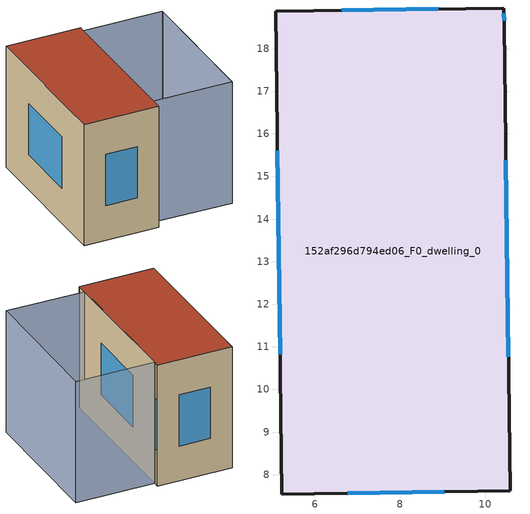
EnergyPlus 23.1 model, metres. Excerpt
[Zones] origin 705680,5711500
152af296d794ed06_F0_dwelling_0
 floor ground (EU_floor_Construction): 10.44,18.95 10.44,18.53 10.58,7.62 5.22,7.55 5.08,18.88 z0
 wall outside (EU_wall_Construction): 5.08,18.88 5.22,7.55 10.58,7.62 10.44,18.53 10.44,18.95 5.08,18.88 z0:9
 window (EU_Window_Construction): 5.12,15.6 5.18,10.82 / 8.89,18.93 6.63,18.9 / 10.44,18.65 10.44,18.83 / 10.54,10.77 10.48,15.38 / 6.77,7.57 9.04,7.6 z2.6:6.4
 roof outside (EU_roof_Construction): 10.58,7.62 10.44,18.53 10.44,18.95 5.08,18.88 5.22,7.55 z9
shading: 16.19,8.43 16.11,18.6 / 16.11,18.58 16.2,8.43 / 16.2,8.43 10.53,8.38 / 10.53,8.38 10.44,18.53 / 10.44,18.53 16.11,18.58 z0:9
[Building]
EU S2 Campaign: North Axis=0; Terrain=City; Solar Distribution=FullExterior
[Site:Location]
London: Latitude=51.5; Longitude=-0.5; Time Zone=0; Elevation=25
[SizingPeriod:WeatherFileDays]
AnnualSizingPeriod: Begin Month=1; Begin Day of Month=1; End Month=12; End Day of Month=31; Day of Week for Start Day=Monday; Use Weather File Daylight Saving Period=No; Use Weather File Rain and Snow Indicators=No
[MATERIAL]
EU_InternalMass_Material: Roughness=MediumRough; Thickness=0.1; Conductivity=1; Density=1800; Specific Heat=900; Thermal Absorptance=0.9; Solar Absorptance=0.7; Visible Absorptance=0.7
[MATERIAL:NOMASS] Roughness=MediumRough; Thermal Absorptance=0.9; Solar Absorptance=0.7; Visible Absorptance=0.7
Name | Thermal Resistance
EU_wall_NoMass | 0.724719
EU_roof_NoMass | 2.98947
EU_floor_NoMass | 2.39157
[WINDOWMATERIAL:SIMPLEGLAZINGSYSTEM]
EU_Window_SimpleGlazing: UFactor=2.63425; Solar Heat Gain Coefficient=0.76; Visible Transmittance=0.76
[CONSTRUCTION]
EU_wall_Construction: EU_wall_NoMass
EU_roof_Construction: EU_roof_NoMass
EU_floor_Construction: EU_floor_NoMass
EU_InternalMass_Construction: EU_InternalMass_Material
EU_Window_Construction: EU_Window_SimpleGlazing
[ZONE]
152af296d794ed06_F0_dwelling_0: Type=1; Multiplier=1; Ceiling Height=autocalculate; Volume=546.319; Floor Area=autocalculate; Part of Total Floor Area=Yes
[INTERNALMASS]
152af296d794ed06_F0_dwelling_0_EU_InternalMass: Construction=EU_InternalMass_Construction; Zone or ZoneList=152af296d794ed06_F0_dwelling_0; Surface Area=60.7021
[OTHEREQUIPMENT]
EU_Step8_InternalGain_152af296d794ed06_F0_dwelling_0_f000: Fuel Type=Electricity; Zone or ZoneList or Space or SpaceList=152af296d794ed06_F0_dwelling_0; Schedule=EU_Step8_GainSchedule_152af296d794ed06_F0_dwelling_0_f000; Design Level Calculation Method=Watts/Area; Power per Zone Floor Area=1; Fraction Latent=0; Fraction Radiant=0; Fraction Lost=0; Carbon Dioxide Generation Rate=0; EndUse Subcategory=EU_Step8_InternalGains
[ZONEVENTILATION:DESIGNFLOWRATE]
EU_ConstantAir_152af296d794ed06_F0_dwelling_0: Zone or ZoneList or Space or SpaceList=152af296d794ed06_F0_dwelling_0; Schedule=EU_AlwaysOn; Design Flow Rate Calculation Method=AirChanges/Hour; Air Changes per Hour=0.418135; Ventilation Type=Natural; Fan Pressure Rise=0; Fan Total Efficiency=1; Constant Term Coefficient=1; Temperature Term Coefficient=0; Velocity Term Coefficient=0; Velocity Squared Term Coefficient=0; Minimum Indoor Temperature=-100; Maximum Indoor Temperature=100; Delta Temperature=-100; Minimum Outdoor Temperature=-100; Maximum Outdoor Temperature=100; Maximum Wind Speed=40
[HVACTEMPLATE:THERMOSTAT]
EU_HeatOnly_152af296d794ed06_F0_dwelling_0: Constant Heating Setpoint=20; Constant Cooling Setpoint=50
[HVACTEMPLATE:ZONE:IDEALLOADSAIRSYSTEM]
152af296d794ed06_F0_dwelling_0: Template Thermostat=EU_HeatOnly_152af296d794ed06_F0_dwelling_0; System Availability Schedule=EU_AlwaysOn; Maximum Heating Supply Air Temperature=50; Minimum Cooling Supply Air Temperature=13; Maximum Heating Supply Air Humidity Ratio=0.0156; Minimum Cooling Supply Air Humidity Ratio=0.0077; Heating Limit=NoLimit; Cooling Limit=NoLimit; Heating Availability Schedule=EU_AlwaysOn; Cooling Availability Schedule=EU_CoolingOff; Dehumidification Control Type=ConstantSensibleHeatRatio; Cooling Sensible Heat Ratio=0.7; Dehumidification Setpoint=60; Humidification Control Type=None; Humidification Setpoint=30; Outdoor Air Method=None; Outdoor Air Flow Rate per Person=0.00944; Outdoor Air Flow Rate per Zone Floor Area=0; Outdoor Air Flow Rate per Zone=0; Demand Controlled Ventilation Type=None; Outdoor Air Economizer Type=NoEconomizer; Heat Recovery Type=None; Sensible Heat Recovery Effectiveness=0.7; Latent Heat Recovery Effectiveness=0.65
[SIZING:ZONE]
152af296d794ed06_F0_dwelling_0: Zone Cooling Design Supply Air Temperature Input Method=SupplyAirTemperature; Zone Cooling Design Supply Air Temperature=13; Zone Heating Design Supply Air Temperature Input Method=SupplyAirTemperature; Zone Heating Design Supply Air Temperature=50; Zone Cooling Design Supply Air Humidity Ratio=0.008; Zone Heating Design Supply Air Humidity Ratio=0.008; Cooling Design Air Flow Method=DesignDay; Cooling Design Air Flow Rate=0; Cooling Minimum Air Flow per Zone Floor Area=0.000762; Cooling Minimum Air Flow=0; Cooling Minimum Air Flow Fraction=0.2; Heating Design Air Flow Method=DesignDay; Heating Design Air Flow Rate=0; Heating Maximum Air Flow per Zone Floor Area=0.002032; Heating Maximum Air Flow=0.141576; Heating Maximum Air Flow Fraction=0.3; Account for Dedicated Outdoor Air System=No; Dedicated Outdoor Air System Control Strategy=NeutralSupplyAir; Dedicated Outdoor Air Low Setpoint Temperature for Design=autosize; Dedicated Outdoor Air High Setpoint Temperature for Design=autosize; Zone Load Sizing Method=Sensible Load Only No Latent Load; Zone Latent Cooling Design Supply Air Humidity Ratio Input Method=HumidityRatioDifference; Zone Cooling Design Supply Air Humidity Ratio Difference=0.005; Zone Latent Heating Design Supply Air Humidity Ratio Input Method=HumidityRatioDifference; Zone Humidification Design Supply Air Humidity Ratio Difference=0.005
[SCHEDULE:CONSTANT]
Name | Hourly Value
EU_AlwaysOn | 1
EU_CoolingOff | 0
[SCHEDULE:FILE]
EU_Step8_GainSchedule_152af296d794ed06_F0_dwelling_0_f000: File=../../schedules/152af296d794ed06/152af296d794ed06_F0_dwelling_0_f000_gain.csv; Column Number=1; Rows to Skip at Top=0; Number of Hours of Data=8760; Column Separator=Comma; Interpolate to Timestep=No; Minutes per Item=60; Adjust Schedule for Daylight Savings=Yes
